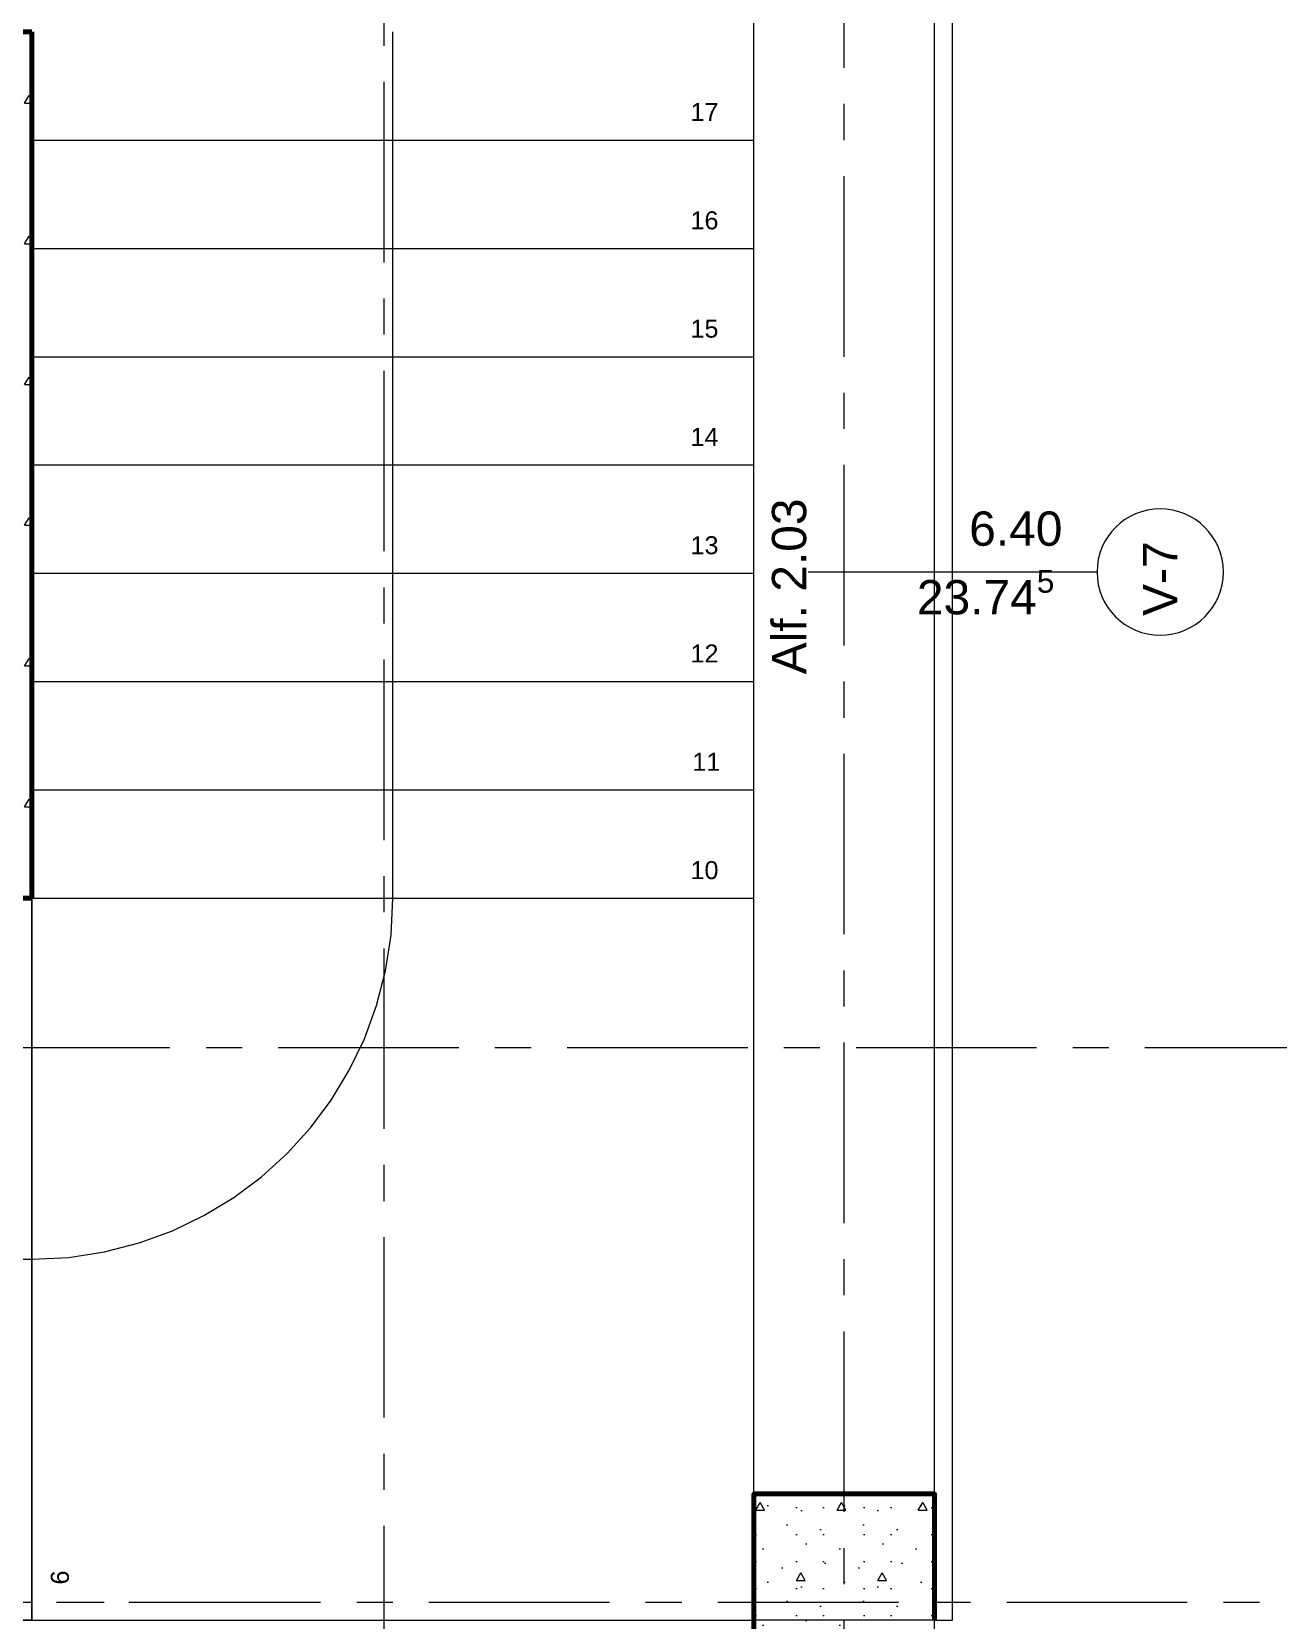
# Model space of a CAD drawing. Header units: inches. Extents: x -19 to 5698, y -728 to 92.
# Drawn here: x 419.07 to 422.522, y 20.35 to 24.75 of the extents above; entities that cross this region are included whole.
import ezdxf

# ---------------------------------------------------------------- set-up
doc = ezdxf.new("R2010")
doc.units = ezdxf.units.IN
doc.header["$MEASUREMENT"] = 0
doc.set_wipeout_variables(frame=1)
for name, pattern in [('ACAD_ISO04W100', [30, 24, -3, 0, -3]), ('Hidden Line', [0.195611, 0.141111, -0.0545]), ('Punto & Raya', [0.65, 0.5, -0.075, 0, -0.075]), ('Raya Pequeña', [0.141111, 0.070556, -0.070556]), ('Wipeout_Contour', [1, 0, -1])]:
    doc.linetypes.add(name, pattern=pattern)
for name, color, linetype in [('02 _ ARQ _ ALB _ Ejes Generales', 251, 'Continuous'), ('08 _ STR _ EXT _ 06 Columnas', 7, 'Continuous'), ('08 _ STR _ EXT _ 07 Losa Aligerada', 7, 'Continuous'), ('08 _ STR _ EXT _ 09 Vigas', 251, 'Continuous'), ('08 _ STR _ EXT _ 11 Escaleras', 7, 'Continuous'), ('08 _ STR _ EXT _ 12 Ascensor', 7, 'Continuous'), ('Estructura - 04 MURO', 7, 'Continuous'), ('Marcador - Secciones', 7, 'Continuous')]:
    doc.layers.add(name, color=color, linetype=linetype)
doc.styles.add('Estilo_Generado_3', font='arial.ttf')
doc.styles.add('Estilo_Generado_4', font='swisse.ttf')
pattern_1 = [(0, (370.00008, 2e-08), (0, 0.3897114), [0.024375, -0.200625]), (0, (370.11258, 0.19486), (0, 0.3897114), [0.024375, -0.200625]), (60, (370.00008, 2e-08), (-0.3375, 0.1948557), [0.024375, -0.200625]), (60, (370.22508, 2e-08), (-0.3375, 0.1948557), [0.024375, -0.200625]), (120, (370.02445, 2e-08), (0.3375, 0.1948557), [0.024375, -0.200625]), (120, (370.24945, 2e-08), (0.3375, 0.1948557), [0.024375, -0.200625]), (0, (370.000076, 0.0375), (0, 0.075), [0, -0.075, 0, -0.1125]), (45, (370.037576, 0.0375), (-0.05303301, 0.05303301), [0, -0.05625, 0, -0.09375])]

msp = doc.modelspace()

# ---------------------------------------------------------------- linework, layer by layer
at = {"layer": '02 _ ARQ _ ALB _ Ejes Generales', "color": 251, "linetype": 'Punto & Raya', "lineweight": 13, "true_color": 0x636466}
msp.add_line((421.3201, 3.05), (421.3201, 44.9), dxfattribs=at)
at = {"layer": '08 _ STR _ EXT _ 07 Losa Aligerada', "color": 7, "linetype": 'Continuous', "lineweight": 18, "flags": 128}
msp.add_lwpolyline([(408.0698, 4.1), (413.5698, 4.1), (413.5698, 6.8828), (414.5701, 6.8828), (414.5701, 7.2038), (421.5701, 7.2038), (421.5701, 15.1499), (421.57, 15.1499), (421.57, 15.7999), (421.5701, 15.7999), (421.5701, 17.9501), (421.5701, 20.35), (419.0801, 20.35), (416.6701, 20.35), (416.6701, 22.35), (416.6701, 22.6), (416.6701, 24.5), (416.6701, 24.75), (416.6701, 26.75), (421.5701, 26.75), (421.5701, 29.7)], dxfattribs=at)
at = {"layer": '08 _ STR _ EXT _ 09 Vigas', "color": 251, "linetype": 'Hidden Line', "lineweight": 13, "true_color": 0x636466}
msp.add_line((421.5701, 7.2), (421.5701, 39.9), dxfattribs=at)
at = {"layer": '08 _ STR _ EXT _ 11 Escaleras', "color": 161, "linetype": 'Continuous', "lineweight": 13}
for p, q in [((419.0701, 22.35), (417.9745, 22.35)), ((418.5745, 20.35), (419.0701, 20.35))]:
    msp.add_line(p, q, dxfattribs=at)
at = {"layer": 'Estructura - 04 MURO', "color": 165, "linetype": 'Continuous', "lineweight": 15}
for p, q in [((421.5701, 20.35), (421.5701, 26.75)), ((421.5701, 20.35), (421.5701, 26.75)), ((421.6201, 20.35), (421.6201, 26.75)), ((421.6201, 20.35), (421.6201, 26.75)), ((422.0201, 23.2535), (421.2201, 23.2535)), ((421.5701, 20.35), (421.6201, 20.35)), ((421.5701, 20.35), (421.6201, 20.35))]:
    msp.add_line(p, q, dxfattribs=at)
at = {"layer": 'Estructura - 04 MURO', "color": 251, "linetype": 'Continuous', "lineweight": 13, "flags": 128}
msp.add_lwpolyline([(422.1951, 23.0785, 1), (422.1951, 23.4285, 1)], format="xyb", close=True, dxfattribs=at)

# ---------------------------------------------------------------- texts
at = {"layer": 'Estructura - 04 MURO', "color": 251, "lineweight": 25, "char_height": 0.095, "attachment_point": 7, "rotation": 90, "style": 'Estilo_Generado_4'}
for s, insert in [('\\A1;{\\pql;\\pt0;\\fSwis721 Ex BT|b0|i0|c0|p34;Alf. 2.03\\fSwis721 Ex BT|b0|i0|c0|p34;\\A1{\\H.66x;\\S^  ;}\\fSwis721 Ex BT|b0|i0|c0|p34;\\fSwis721 Ex BT|b0|i0|c0|p34;}', (421.2425, 22.9703)), ('\\A1;{\\pql;\\pt0;\\fSwis721 Ex BT|b0|i0|c0|p34;V-7\\fSwis721 Ex BT|b0|i0|c0|p34;\\fSwis721 Ex BT|b0|i0|c0|p34;\\fSwis721 Ex BT|b0|i0|c0|p34;}', (422.2426, 23.1319))]:
    msp.add_mtext(s, dxfattribs=dict(at, insert=insert))
at = {"layer": 'Estructura - 04 MURO', "color": 251, "lineweight": 25, "char_height": 0.095, "attachment_point": 7, "style": 'Estilo_Generado_4'}
for s, insert in [('\\A1;{\\pql;\\pt0;\\fSwis721 Ex BT|b0|i0|c0|p34;6.40\\fSwis721 Ex BT|b0|i0|c0|p34;\\A1{\\H.66x;\\S^  ;}\\fSwis721 Ex BT|b0|i0|c0|p34;\\fSwis721 Ex BT|b0|i0|c0|p34;}', (421.6661, 23.2985)), ('\\A1;{\\pql;\\pt0;\\fSwis721 Ex BT|b0|i0|c0|p34;23.74\\fSwis721 Ex BT|b0|i0|c0|p34;\\A1{\\H.66x;\\S5^  ;}\\fSwis721 Ex BT|b0|i0|c0|p34;\\fSwis721 Ex BT|b0|i0|c0|p34;}', (421.5213, 23.1085))]:
    msp.add_mtext(s, dxfattribs=dict(at, insert=insert))

# ---------------------------------------------------------------- next in the draw order: wipeouts: each hides what was drawn before it
at = {"color": 254, "linetype": 'Wipeout_Contour', "lineweight": 0, "ltscale": 13062.383917}
msp.add_wipeout([(419.0701, 20.35), (419.5099, 20.35), (419.5099, 22.35), (419.0701, 22.35)], dxfattribs=at).dxf.layer = '08 _ STR _ EXT _ 11 Escaleras'

# ---------------------------------------------------------------- next in the draw order: linework, layer by layer
at = {"layer": '08 _ STR _ EXT _ 11 Escaleras', "color": 161, "linetype": 'Continuous', "lineweight": 13}
for p, q in [((419.5099, 22.35), (419.0701, 22.35)), ((419.0701, 20.35), (419.5099, 20.35))]:
    msp.add_line(p, q, dxfattribs=at)
at = {"layer": '08 _ STR _ EXT _ 11 Escaleras', "color": 161, "linetype": 'Raya Pequeña', "lineweight": 13}
msp.add_line((419.5099, 20.35), (419.5099, 22.35), dxfattribs=at)
at = {"layer": '08 _ STR _ EXT _ 11 Escaleras', "color": 167, "linetype": 'Continuous', "lineweight": 18}
msp.add_line((418.7701, 20.35), (419.0701, 20.35), dxfattribs=at)

# ---------------------------------------------------------------- next in the draw order: wipeouts: each hides what was drawn before it
at = {"color": 254, "linetype": 'Wipeout_Contour', "lineweight": 0, "ltscale": 13066.383829}
msp.add_wipeout([(419.5099, 22.35), (419.5099, 20.35), (421.0701, 20.35), (421.0701, 22.35)], dxfattribs=at).dxf.layer = '08 _ STR _ EXT _ 11 Escaleras'

# ---------------------------------------------------------------- next in the draw order: linework, layer by layer
at = {"layer": '08 _ STR _ EXT _ 11 Escaleras', "color": 161, "linetype": 'Continuous', "lineweight": 13}
for p, q in [((421.0701, 20.35), (421.0701, 22.35)), ((419.5099, 20.35), (421.0701, 20.35))]:
    msp.add_line(p, q, dxfattribs=at)

# ---------------------------------------------------------------- next in the draw order: wipeouts: each hides what was drawn before it
at = {"color": 254, "linetype": 'Wipeout_Contour', "lineweight": 0, "ltscale": 13065.565029}
msp.add_wipeout([(421.0701, 24.75), (419.0701, 24.75), (419.0701, 22.35), (421.0701, 22.35)], dxfattribs=at).dxf.layer = '08 _ STR _ EXT _ 11 Escaleras'

# ---------------------------------------------------------------- next in the draw order: linework, layer by layer
at = {"layer": '08 _ STR _ EXT _ 11 Escaleras', "color": 161, "linetype": 'Continuous', "lineweight": 13}
for p, q in [((419.0701, 24.75), (419.0701, 22.35)), ((421.0701, 22.35), (421.0701, 24.75)), ((419.0701, 22.35), (419.0701, 20.35))]:
    msp.add_line(p, q, dxfattribs=at)
at = {"layer": '08 _ STR _ EXT _ 11 Escaleras', "color": 161, "linetype": 'Raya Pequeña', "lineweight": 13}
msp.add_line((419.0701, 22.4898), (421.0701, 22.4898), dxfattribs=at)
at = {"layer": '08 _ STR _ EXT _ 11 Escaleras', "color": 167, "linetype": 'Continuous', "lineweight": 18}
for p, q in [((419.0701, 22.35), (418.7701, 22.35)), ((419.0701, 20.35), (419.0701, 22.35))]:
    msp.add_line(p, q, dxfattribs=at)

# ---------------------------------------------------------------- next in the draw order: wipeouts: each hides what was drawn before it
at = {"color": 254, "linetype": 'Wipeout_Contour', "lineweight": 0, "ltscale": 13065.504279}
msp.add_wipeout([(421.0701, 22.35), (419.0701, 22.35), (419.0701, 20.35), (421.0701, 20.35)], dxfattribs=at).dxf.layer = '08 _ STR _ EXT _ 11 Escaleras'

# ---------------------------------------------------------------- next in the draw order: linework, layer by layer
at = {"layer": '08 _ STR _ EXT _ 11 Escaleras', "color": 167, "linetype": 'Continuous', "lineweight": 18}
for p, q in [((421.0701, 22.35), (419.0701, 22.35)), ((419.0701, 22.35), (419.0701, 20.35)), ((421.0701, 20.35), (421.0701, 22.35)), ((418.2745, 21.35), (419.0701, 21.35)), ((419.0701, 20.35), (421.0701, 20.35))]:
    msp.add_line(p, q, dxfattribs=at)
at = {"layer": '08 _ STR _ EXT _ 11 Escaleras', "color": 161, "linetype": 'ACAD_ISO04W100', "lineweight": 13}
msp.add_line((418.7701, 20.35), (419.0701, 20.35), dxfattribs=at)

# ---------------------------------------------------------------- next in the draw order: wipeouts: each hides what was drawn before it
at = {"color": 254, "linetype": 'Wipeout_Contour', "lineweight": 0, "ltscale": 13065.53456}
msp.add_wipeout([(419.0701, 22.35), (421.0701, 22.35), (421.0701, 22.65), (419.0701, 22.65)], dxfattribs=at).dxf.layer = '08 _ STR _ EXT _ 11 Escaleras'

# ---------------------------------------------------------------- next in the draw order: linework, layer by layer
at = {"layer": '08 _ STR _ EXT _ 11 Escaleras', "color": 167, "linetype": 'Continuous', "lineweight": 18}
for p, q in [((419.0701, 22.65), (419.0701, 22.35)), ((421.0701, 22.65), (419.0701, 22.65)), ((421.0701, 22.35), (421.0701, 22.65)), ((419.0701, 22.35), (421.0701, 22.35))]:
    msp.add_line(p, q, dxfattribs=at)
at = {"layer": '08 _ STR _ EXT _ 11 Escaleras', "color": 161, "linetype": 'ACAD_ISO04W100', "lineweight": 13}
for p, q in [((419.0701, 22.35), (418.7701, 22.35)), ((419.0701, 20.35), (419.0701, 22.35))]:
    msp.add_line(p, q, dxfattribs=at)
at = {"layer": '08 _ STR _ EXT _ 11 Escaleras', "color": 167, "linetype": 'Continuous', "lineweight": 18}
msp.add_arc((419.0701, 22.35), 1, 270, 0, dxfattribs=at)

# ---------------------------------------------------------------- next in the draw order: wipeouts: each hides what was drawn before it
at = {"color": 254, "linetype": 'Wipeout_Contour', "lineweight": 0, "ltscale": 13065.542881}
msp.add_wipeout([(421.0701, 22.95), (419.0701, 22.95), (419.0701, 22.65), (421.0701, 22.65)], dxfattribs=at).dxf.layer = '08 _ STR _ EXT _ 11 Escaleras'

# ---------------------------------------------------------------- next in the draw order: linework, layer by layer
at = {"layer": '08 _ STR _ EXT _ 11 Escaleras', "color": 167, "linetype": 'Continuous', "lineweight": 18}
for p, q in [((421.0701, 22.95), (419.0701, 22.95)), ((419.0701, 22.95), (419.0701, 22.65)), ((421.0701, 22.65), (421.0701, 22.95)), ((419.0701, 22.65), (421.0701, 22.65))]:
    msp.add_line(p, q, dxfattribs=at)

# ---------------------------------------------------------------- next in the draw order: wipeouts: each hides what was drawn before it
at = {"color": 254, "linetype": 'Wipeout_Contour', "lineweight": 0, "ltscale": 13065.551312}
msp.add_wipeout([(421.0701, 23.25), (419.0701, 23.25), (419.0701, 22.95), (421.0701, 22.95)], dxfattribs=at).dxf.layer = '08 _ STR _ EXT _ 11 Escaleras'

# ---------------------------------------------------------------- next in the draw order: linework, layer by layer
at = {"layer": '08 _ STR _ EXT _ 11 Escaleras', "color": 167, "linetype": 'Continuous', "lineweight": 18}
for p, q in [((421.0701, 23.25), (419.0701, 23.25)), ((419.0701, 23.25), (419.0701, 22.95)), ((421.0701, 22.95), (421.0701, 23.25)), ((419.0701, 22.95), (421.0701, 22.95))]:
    msp.add_line(p, q, dxfattribs=at)

# ---------------------------------------------------------------- next in the draw order: wipeouts: each hides what was drawn before it
at = {"color": 254, "linetype": 'Wipeout_Contour', "lineweight": 0, "ltscale": 13065.559854}
msp.add_wipeout([(421.0701, 23.55), (419.0701, 23.55), (419.0701, 23.25), (421.0701, 23.25)], dxfattribs=at).dxf.layer = '08 _ STR _ EXT _ 11 Escaleras'

# ---------------------------------------------------------------- next in the draw order: linework, layer by layer
at = {"layer": '08 _ STR _ EXT _ 11 Escaleras', "color": 167, "linetype": 'Continuous', "lineweight": 18}
for p, q in [((421.0701, 23.55), (419.0701, 23.55)), ((419.0701, 23.55), (419.0701, 23.25)), ((421.0701, 23.25), (421.0701, 23.55)), ((419.0701, 23.25), (421.0701, 23.25))]:
    msp.add_line(p, q, dxfattribs=at)

# ---------------------------------------------------------------- next in the draw order: wipeouts: each hides what was drawn before it
at = {"color": 254, "linetype": 'Wipeout_Contour', "lineweight": 0, "ltscale": 13065.568506}
msp.add_wipeout([(421.0701, 23.85), (419.0701, 23.85), (419.0701, 23.55), (421.0701, 23.55)], dxfattribs=at).dxf.layer = '08 _ STR _ EXT _ 11 Escaleras'

# ---------------------------------------------------------------- next in the draw order: linework, layer by layer
at = {"layer": '08 _ STR _ EXT _ 11 Escaleras', "color": 167, "linetype": 'Continuous', "lineweight": 18}
for p, q in [((421.0701, 23.85), (419.0701, 23.85)), ((419.0701, 23.85), (419.0701, 23.55)), ((421.0701, 23.55), (421.0701, 23.85)), ((419.0701, 23.55), (421.0701, 23.55))]:
    msp.add_line(p, q, dxfattribs=at)

# ---------------------------------------------------------------- next in the draw order: wipeouts: each hides what was drawn before it
at = {"color": 254, "linetype": 'Wipeout_Contour', "lineweight": 0, "ltscale": 13065.577268}
msp.add_wipeout([(421.0701, 24.15), (419.0701, 24.15), (419.0701, 23.85), (421.0701, 23.85)], dxfattribs=at).dxf.layer = '08 _ STR _ EXT _ 11 Escaleras'

# ---------------------------------------------------------------- next in the draw order: linework, layer by layer
at = {"layer": '08 _ STR _ EXT _ 11 Escaleras', "color": 167, "linetype": 'Continuous', "lineweight": 18}
for p, q in [((421.0701, 24.15), (419.0701, 24.15)), ((419.0701, 24.15), (419.0701, 23.85)), ((421.0701, 23.85), (421.0701, 24.15)), ((419.0701, 23.85), (421.0701, 23.85))]:
    msp.add_line(p, q, dxfattribs=at)

# ---------------------------------------------------------------- next in the draw order: wipeouts: each hides what was drawn before it
at = {"color": 254, "linetype": 'Wipeout_Contour', "lineweight": 0, "ltscale": 13065.58614}
msp.add_wipeout([(421.0701, 24.45), (419.0701, 24.45), (419.0701, 24.15), (421.0701, 24.15)], dxfattribs=at).dxf.layer = '08 _ STR _ EXT _ 11 Escaleras'

# ---------------------------------------------------------------- next in the draw order: linework, layer by layer
at = {"layer": '08 _ STR _ EXT _ 11 Escaleras', "color": 167, "linetype": 'Continuous', "lineweight": 18}
for p, q in [((421.0701, 24.45), (419.0701, 24.45)), ((419.0701, 24.45), (419.0701, 24.15)), ((421.0701, 24.15), (421.0701, 24.45)), ((419.0701, 24.15), (421.0701, 24.15))]:
    msp.add_line(p, q, dxfattribs=at)

# ---------------------------------------------------------------- next in the draw order: wipeouts: each hides what was drawn before it
at = {"color": 254, "linetype": 'Wipeout_Contour', "lineweight": 0, "ltscale": 13065.595122}
msp.add_wipeout([(421.0701, 24.75), (419.0701, 24.75), (419.0701, 24.45), (421.0701, 24.45)], dxfattribs=at).dxf.layer = '08 _ STR _ EXT _ 11 Escaleras'

# ---------------------------------------------------------------- next in the draw order: linework, layer by layer
at = {"layer": '08 _ STR _ EXT _ 11 Escaleras', "color": 167, "linetype": 'Continuous', "lineweight": 18}
for p, q in [((419.0701, 24.75), (419.0701, 24.45)), ((420.0701, 22.35), (420.0701, 24.75)), ((421.0701, 24.45), (421.0701, 24.75)), ((419.0701, 24.45), (421.0701, 24.45))]:
    msp.add_line(p, q, dxfattribs=at)

# ---------------------------------------------------------------- next in the draw order: wipeouts: each hides what was drawn before it
at = {"color": 254, "linetype": 'Wipeout_Contour', "lineweight": 0, "ltscale": 13065.504279}
msp.add_wipeout([(421.0701, 22.35), (419.0701, 22.35), (419.0701, 20.35), (421.0701, 20.35)], dxfattribs=at).dxf.layer = '08 _ STR _ EXT _ 11 Escaleras'

# ---------------------------------------------------------------- next in the draw order: hatches: boundary and pattern name
at = {"layer": '08 _ STR _ EXT _ 06 Columnas', "linetype": 'Continuous', "lineweight": 9}
h = msp.add_hatch(dxfattribs=at)
h.set_pattern_fill('HORMIGÓN_EN_MASA_0002', style=0, pattern_type=2)
h.set_pattern_definition(pattern_1)
h.paths.add_polyline_path([(421.0701, 20.7), (421.0701, 20.1), (421.3201, 20.1), (421.3201, 20.35), (421.5701, 20.35), (421.5701, 20.7)])

# ---------------------------------------------------------------- next in the draw order: linework, layer by layer
at = {"layer": '02 _ ARQ _ ALB _ Ejes Generales', "color": 251, "linetype": 'Punto & Raya', "lineweight": 13, "true_color": 0x636466}
for p, q in [((413.7385, 20.4), (419.7385, 20.4)), ((418.5701, 20.4), (424.5701, 20.4))]:
    msp.add_line(p, q, dxfattribs=at)
at = {"layer": '08 _ STR _ EXT _ 06 Columnas', "color": 7, "linetype": 'Continuous', "lineweight": 80, "flags": 128}
msp.add_lwpolyline([(421.5701, 20.35), (421.5701, 20.7), (421.0701, 20.7), (421.0701, 20.1), (421.3201, 20.1)], dxfattribs=at)
at = {"layer": '08 _ STR _ EXT _ 11 Escaleras', "color": 161, "linetype": 'ACAD_ISO04W100', "lineweight": 13}
for p, q in [((421.0701, 22.35), (419.0701, 22.35)), ((419.0701, 22.35), (419.0701, 20.35)), ((421.0701, 20.35), (421.0701, 22.35)), ((418.2745, 21.35), (419.0701, 21.35)), ((419.0701, 20.35), (421.0701, 20.35))]:
    msp.add_line(p, q, dxfattribs=at)
at = {"layer": 'Marcador - Secciones', "color": 251, "linetype": 'Punto & Raya', "lineweight": 13, "true_color": 0x636466}
msp.add_line((398.9527, 21.9367), (426.7072, 21.9367), dxfattribs=at)

# ---------------------------------------------------------------- next in the draw order: texts
at = {"layer": '08 _ STR _ EXT _ 11 Escaleras', "color": 161, "lineweight": 13, "insert": (419.1475, 20.4879), "char_height": 0.05, "attachment_point": 4, "rotation": 270, "style": 'Estilo_Generado_3'}
msp.add_mtext('\\A1;{\\pql;\\fArial|b0|i0|c0|p34;9}', dxfattribs=at)

# ---------------------------------------------------------------- next in the draw order: wipeouts: each hides what was drawn before it
at = {"color": 254, "linetype": 'Wipeout_Contour', "lineweight": 0, "ltscale": 13065.53456}
msp.add_wipeout([(419.0701, 22.35), (421.0701, 22.35), (421.0701, 22.65), (419.0701, 22.65)], dxfattribs=at).dxf.layer = '08 _ STR _ EXT _ 11 Escaleras'

# ---------------------------------------------------------------- next in the draw order: hatches: boundary and pattern name
at = {"layer": '08 _ STR _ EXT _ 12 Ascensor', "linetype": 'Continuous', "lineweight": 9}
h = msp.add_hatch(dxfattribs=at)
h.set_pattern_fill('HORMIGÓN_EN_MASA_0002', color=250, style=0, pattern_type=2)
h.set_pattern_definition(pattern_1)
h.paths.add_polyline_path([(418.8201, 22.6), (419.0701, 22.35), (419.0701, 22.6)])
h = msp.add_hatch(dxfattribs=at)
h.set_pattern_fill('HORMIGÓN_EN_MASA_0002', color=250, style=0, pattern_type=2)
h.set_pattern_definition(pattern_1)
h.paths.add_polyline_path([(418.8201, 22.35), (419.0701, 22.35), (418.8201, 22.6)])

# ---------------------------------------------------------------- next in the draw order: linework, layer by layer
at = {"layer": '08 _ STR _ EXT _ 11 Escaleras', "color": 161, "linetype": 'ACAD_ISO04W100', "lineweight": 13}
for p, q in [((419.0701, 22.65), (419.0701, 22.35)), ((421.0701, 22.65), (419.0701, 22.65)), ((421.0701, 22.35), (421.0701, 22.65)), ((419.0701, 22.35), (421.0701, 22.35))]:
    msp.add_line(p, q, dxfattribs=at)
msp.add_arc((419.0701, 22.35), 1, 270, 0, dxfattribs=at)
at = {"layer": '08 _ STR _ EXT _ 12 Ascensor', "color": 7, "linetype": 'Continuous', "lineweight": 80, "flags": 128}
for points in [[(419.0701, 22.35), (419.0701, 22.6)], [(416.6701, 22.35), (419.0701, 22.35)]]:
    msp.add_lwpolyline(points, dxfattribs=at)

# ---------------------------------------------------------------- next in the draw order: texts
at = {"layer": '08 _ STR _ EXT _ 11 Escaleras', "color": 161, "lineweight": 13, "insert": (420.8942, 22.4274), "char_height": 0.05, "attachment_point": 4, "style": 'Estilo_Generado_3'}
msp.add_mtext('\\A1;{\\pql;\\fArial|b0|i0|c0|p34;10}', dxfattribs=at)

# ---------------------------------------------------------------- next in the draw order: wipeouts: each hides what was drawn before it
at = {"color": 254, "linetype": 'Wipeout_Contour', "lineweight": 0, "ltscale": 13065.542881}
msp.add_wipeout([(421.0701, 22.95), (419.0701, 22.95), (419.0701, 22.65), (421.0701, 22.65)], dxfattribs=at).dxf.layer = '08 _ STR _ EXT _ 11 Escaleras'

# ---------------------------------------------------------------- next in the draw order: linework, layer by layer
at = {"layer": '08 _ STR _ EXT _ 11 Escaleras', "color": 161, "linetype": 'ACAD_ISO04W100', "lineweight": 13}
for p, q in [((421.0701, 22.95), (419.0701, 22.95)), ((419.0701, 22.95), (419.0701, 22.65)), ((421.0701, 22.65), (421.0701, 22.95)), ((419.0701, 22.65), (421.0701, 22.65))]:
    msp.add_line(p, q, dxfattribs=at)

# ---------------------------------------------------------------- next in the draw order: texts
at = {"layer": '08 _ STR _ EXT _ 11 Escaleras', "color": 161, "lineweight": 13, "insert": (420.8992, 22.7279), "char_height": 0.05, "attachment_point": 4, "style": 'Estilo_Generado_3'}
msp.add_mtext('\\A1;{\\pql;\\fArial|b0|i0|c0|p34;11}', dxfattribs=at)

# ---------------------------------------------------------------- next in the draw order: wipeouts: each hides what was drawn before it
at = {"color": 254, "linetype": 'Wipeout_Contour', "lineweight": 0, "ltscale": 13065.551312}
msp.add_wipeout([(421.0701, 23.25), (419.0701, 23.25), (419.0701, 22.95), (421.0701, 22.95)], dxfattribs=at).dxf.layer = '08 _ STR _ EXT _ 11 Escaleras'

# ---------------------------------------------------------------- next in the draw order: linework, layer by layer
at = {"layer": '08 _ STR _ EXT _ 11 Escaleras', "color": 161, "linetype": 'ACAD_ISO04W100', "lineweight": 13}
for p, q in [((421.0701, 23.25), (419.0701, 23.25)), ((419.0701, 23.25), (419.0701, 22.95)), ((421.0701, 22.95), (421.0701, 23.25)), ((419.0701, 22.95), (421.0701, 22.95))]:
    msp.add_line(p, q, dxfattribs=at)

# ---------------------------------------------------------------- next in the draw order: texts
at = {"layer": '08 _ STR _ EXT _ 11 Escaleras', "color": 161, "lineweight": 13, "insert": (420.8942, 23.0279), "char_height": 0.05, "attachment_point": 4, "style": 'Estilo_Generado_3'}
msp.add_mtext('\\A1;{\\pql;\\fArial|b0|i0|c0|p34;12}', dxfattribs=at)

# ---------------------------------------------------------------- next in the draw order: wipeouts: each hides what was drawn before it
at = {"color": 254, "linetype": 'Wipeout_Contour', "lineweight": 0, "ltscale": 13065.559854}
msp.add_wipeout([(421.0701, 23.55), (419.0701, 23.55), (419.0701, 23.25), (421.0701, 23.25)], dxfattribs=at).dxf.layer = '08 _ STR _ EXT _ 11 Escaleras'

# ---------------------------------------------------------------- next in the draw order: linework, layer by layer
at = {"layer": '08 _ STR _ EXT _ 11 Escaleras', "color": 161, "linetype": 'ACAD_ISO04W100', "lineweight": 13}
for p, q in [((421.0701, 23.55), (419.0701, 23.55)), ((419.0701, 23.55), (419.0701, 23.25)), ((421.0701, 23.25), (421.0701, 23.55)), ((419.0701, 23.25), (421.0701, 23.25))]:
    msp.add_line(p, q, dxfattribs=at)

# ---------------------------------------------------------------- next in the draw order: texts
at = {"layer": '08 _ STR _ EXT _ 11 Escaleras', "color": 161, "lineweight": 13, "insert": (420.8942, 23.3274), "char_height": 0.05, "attachment_point": 4, "style": 'Estilo_Generado_3'}
msp.add_mtext('\\A1;{\\pql;\\fArial|b0|i0|c0|p34;13}', dxfattribs=at)

# ---------------------------------------------------------------- next in the draw order: wipeouts: each hides what was drawn before it
at = {"color": 254, "linetype": 'Wipeout_Contour', "lineweight": 0, "ltscale": 13065.568506}
msp.add_wipeout([(421.0701, 23.85), (419.0701, 23.85), (419.0701, 23.55), (421.0701, 23.55)], dxfattribs=at).dxf.layer = '08 _ STR _ EXT _ 11 Escaleras'

# ---------------------------------------------------------------- next in the draw order: linework, layer by layer
at = {"layer": '08 _ STR _ EXT _ 11 Escaleras', "color": 161, "linetype": 'ACAD_ISO04W100', "lineweight": 13}
for p, q in [((421.0701, 23.85), (419.0701, 23.85)), ((419.0701, 23.85), (419.0701, 23.55)), ((421.0701, 23.55), (421.0701, 23.85)), ((419.0701, 23.55), (421.0701, 23.55))]:
    msp.add_line(p, q, dxfattribs=at)

# ---------------------------------------------------------------- next in the draw order: texts
at = {"layer": '08 _ STR _ EXT _ 11 Escaleras', "color": 161, "lineweight": 13, "insert": (420.8942, 23.6279), "char_height": 0.05, "attachment_point": 4, "style": 'Estilo_Generado_3'}
msp.add_mtext('\\A1;{\\pql;\\fArial|b0|i0|c0|p34;14}', dxfattribs=at)

# ---------------------------------------------------------------- next in the draw order: wipeouts: each hides what was drawn before it
at = {"color": 254, "linetype": 'Wipeout_Contour', "lineweight": 0, "ltscale": 13065.577268}
msp.add_wipeout([(421.0701, 24.15), (419.0701, 24.15), (419.0701, 23.85), (421.0701, 23.85)], dxfattribs=at).dxf.layer = '08 _ STR _ EXT _ 11 Escaleras'

# ---------------------------------------------------------------- next in the draw order: linework, layer by layer
at = {"layer": '08 _ STR _ EXT _ 11 Escaleras', "color": 161, "linetype": 'ACAD_ISO04W100', "lineweight": 13}
for p, q in [((421.0701, 24.15), (419.0701, 24.15)), ((419.0701, 24.15), (419.0701, 23.85)), ((421.0701, 23.85), (421.0701, 24.15)), ((419.0701, 23.85), (421.0701, 23.85))]:
    msp.add_line(p, q, dxfattribs=at)

# ---------------------------------------------------------------- next in the draw order: texts
at = {"layer": '08 _ STR _ EXT _ 11 Escaleras', "color": 161, "lineweight": 13, "insert": (420.8942, 23.9274), "char_height": 0.05, "attachment_point": 4, "style": 'Estilo_Generado_3'}
msp.add_mtext('\\A1;{\\pql;\\fArial|b0|i0|c0|p34;15}', dxfattribs=at)

# ---------------------------------------------------------------- next in the draw order: wipeouts: each hides what was drawn before it
at = {"color": 254, "linetype": 'Wipeout_Contour', "lineweight": 0, "ltscale": 13065.58614}
msp.add_wipeout([(421.0701, 24.45), (419.0701, 24.45), (419.0701, 24.15), (421.0701, 24.15)], dxfattribs=at).dxf.layer = '08 _ STR _ EXT _ 11 Escaleras'

# ---------------------------------------------------------------- next in the draw order: linework, layer by layer
at = {"layer": '08 _ STR _ EXT _ 11 Escaleras', "color": 161, "linetype": 'ACAD_ISO04W100', "lineweight": 13}
for p, q in [((421.0701, 24.45), (419.0701, 24.45)), ((419.0701, 24.45), (419.0701, 24.15)), ((421.0701, 24.15), (421.0701, 24.45)), ((419.0701, 24.15), (421.0701, 24.15))]:
    msp.add_line(p, q, dxfattribs=at)

# ---------------------------------------------------------------- next in the draw order: texts
at = {"layer": '08 _ STR _ EXT _ 11 Escaleras', "color": 161, "lineweight": 13, "insert": (420.8942, 24.2274), "char_height": 0.05, "attachment_point": 4, "style": 'Estilo_Generado_3'}
msp.add_mtext('\\A1;{\\pql;\\fArial|b0|i0|c0|p34;16}', dxfattribs=at)

# ---------------------------------------------------------------- next in the draw order: wipeouts: each hides what was drawn before it
at = {"color": 254, "linetype": 'Wipeout_Contour', "lineweight": 0, "ltscale": 13065.595122}
msp.add_wipeout([(421.0701, 24.75), (419.0701, 24.75), (419.0701, 24.45), (421.0701, 24.45)], dxfattribs=at).dxf.layer = '08 _ STR _ EXT _ 11 Escaleras'

# ---------------------------------------------------------------- next in the draw order: hatches: boundary and pattern name
at = {"layer": '08 _ STR _ EXT _ 12 Ascensor', "linetype": 'Continuous', "lineweight": 9}
h = msp.add_hatch(dxfattribs=at)
h.set_pattern_fill('HORMIGÓN_EN_MASA_0002', color=250, style=0, pattern_type=2)
h.set_pattern_definition(pattern_1)
h.paths.add_polyline_path([(418.8201, 24.5), (419.0701, 24.75), (418.8201, 24.75)])
h = msp.add_hatch(dxfattribs=at)
h.set_pattern_fill('HORMIGÓN_EN_MASA_0002', color=250, style=0, pattern_type=2)
h.set_pattern_definition(pattern_1)
h.paths.add_polyline_path([(418.8201, 24.5), (419.0701, 24.5), (419.0701, 24.75)])
h = msp.add_hatch(dxfattribs=at)
h.set_pattern_fill('HORMIGÓN_EN_MASA_0002', color=250, style=0, pattern_type=2)
h.set_pattern_definition(pattern_1)
h.paths.add_polyline_path([(418.8201, 24.5), (418.8201, 22.6), (419.0701, 22.6), (419.0701, 24.5)])

# ---------------------------------------------------------------- next in the draw order: linework, layer by layer
at = {"layer": '08 _ STR _ EXT _ 09 Vigas', "color": 251, "linetype": 'Hidden Line', "lineweight": 13, "true_color": 0x636466}
msp.add_line((421.0701, 17.4), (421.0701, 29.7), dxfattribs=at)
at = {"layer": '08 _ STR _ EXT _ 11 Escaleras', "color": 161, "linetype": 'ACAD_ISO04W100', "lineweight": 13}
for p, q in [((419.0701, 24.75), (419.0701, 24.45)), ((420.0701, 22.35), (420.0701, 24.75)), ((421.0701, 24.45), (421.0701, 24.75)), ((419.0701, 24.45), (421.0701, 24.45))]:
    msp.add_line(p, q, dxfattribs=at)
at = {"layer": '08 _ STR _ EXT _ 12 Ascensor', "color": 7, "linetype": 'Continuous', "lineweight": 80, "flags": 128}
for points in [[(419.0701, 24.75), (418.8201, 24.75)], [(419.0701, 22.6), (419.0701, 24.75)]]:
    msp.add_lwpolyline(points, dxfattribs=at)
at = {"layer": 'Marcador - Secciones', "color": 251, "linetype": 'Punto & Raya', "lineweight": 13, "true_color": 0x636466}
msp.add_line((420.0455, 46.2111), (420.0455, 0.9472), dxfattribs=at)

# ---------------------------------------------------------------- next in the draw order: texts
at = {"layer": '08 _ STR _ EXT _ 11 Escaleras', "color": 161, "lineweight": 13, "insert": (420.8942, 24.5279), "char_height": 0.05, "attachment_point": 4, "style": 'Estilo_Generado_3'}
msp.add_mtext('\\A1;{\\pql;\\fArial|b0|i0|c0|p34;17}', dxfattribs=at)

doc.saveas('drawing.dxf')
